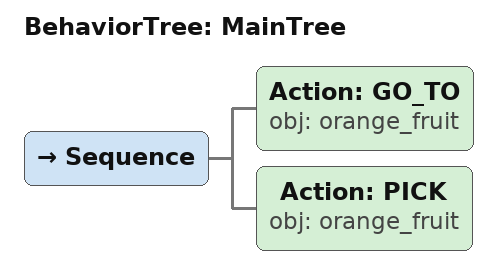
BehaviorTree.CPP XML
<root main_tree_to_execute="MainTree">
  <BehaviorTree ID="MainTree">
    <Sequence>
      <!-- Go to orange_fruit -->
      <Action ID="GO_TO" obj="orange_fruit" />
      <!-- Pick orange_fruit -->
      <Action ID="PICK" obj="orange_fruit" />
    </Sequence>
  </BehaviorTree>
</root>
